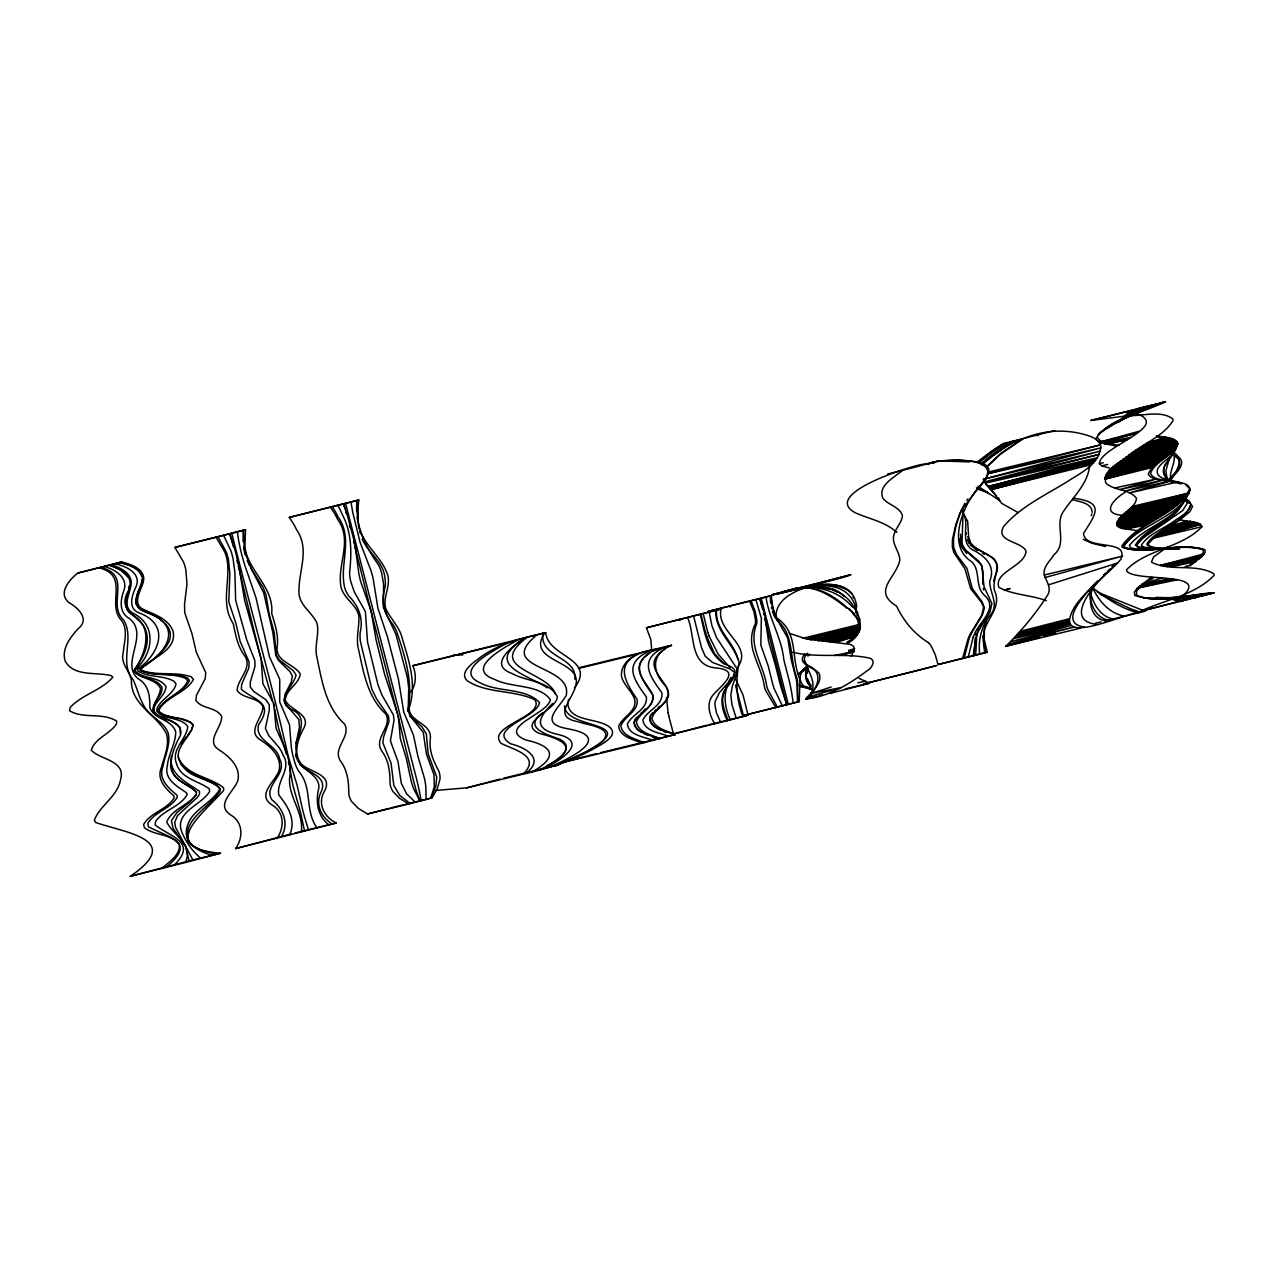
<?xml version="1.0" encoding="UTF-8"?>
<svg xmlns="http://www.w3.org/2000/svg" width="1278" height="1278" viewBox="0 0 1278 1278"><rect width="100%" height="100%" fill="white"/><g stroke="black" fill="none" stroke-linecap="round" stroke-linejoin="round"><path stroke-width="1.5" d="M928.483 642.578A28.212 24.25 85.5 0 1 931.199 646.093L935.256 654.671L938.004 664.576L974.044 655.582L975.258 637.77M960.497 534.252L961.152 542.815L963.564 548.246L978.613 561.106L981.823 565.787L984.06 586.826L991.872 603.488L990.13 611.667L977.814 632.099A32.333 19.01 -88.5 0 0 976.264 636.204L973.149 655.854M245.488 529.667L174.878 547.399L183.521 562.064A38.292 30.097 76.3 0 1 185.869 570.02L186.987 583.982L184.559 604.238L184.735 612.769L191.94 633.537L196.285 652.179L205.726 672.595L205.215 678.682L196.461 695.328L195.869 700.456C201.94 709.178 216.254 706.83 221.637 716.351C222.228 727.757 204.608 741.384 219.528 750.186C229.545 756.592 240.504 766.896 237.996 780.011C234.449 791.609 214.416 804.693 231.078 815.188C243.283 822.489 243.203 837.937 235.615 848.592L336.29 822.984C324.436 817.345 317.136 803.782 324.292 791.529C333.893 774.324 310.171 772.535 301.432 764.164C292.934 753.828 297.678 739.483 303.333 729.003C312.215 714.114 290.298 710.68 285.313 700.44C285.473 689.449 299.116 684.497 300.266 673.873C294.052 663.665 274.882 661.796 277.214 646.285C278.7 634.894 274.866 624.127 271.719 613.392C273.764 589.797 253.843 575.228 246.686 554.86A38.292 30.097 76.3 0 1 244.945 546.744L245.488 529.667L243.219 530.322L243.076 541.568M426.149 799.469L425.75 786.018A52.047 40.896 76.3 0 0 424.168 777.328L417.906 756.32L413.385 734.866L403.752 712.15L398.48 679.385L387.458 636.827L377.921 608.248L373.096 578.311A106.441 83.645 76.3 0 0 370.844 570.244L360.077 542.351L352.84 512.734A199.576 156.827 76.3 0 1 351.051 502.046L358.783 499.97L358.255 505.673A64.172 50.433 76.3 0 0 358.271 514.076C354.98 540.067 380.301 552.911 387.538 574.477C391.148 586.059 382.346 597.369 385.844 608.823C390.685 619.079 399.742 627.115 402.282 638.553C408.992 661.093 417.107 684.688 409.104 708.028C409.232 722.326 431.964 723.013 430.351 738.38C428.721 750.074 433.21 760.825 438.721 770.842A14.969 11.758 76.3 0 1 439.951 779.324L437.364 788.51L432.012 797.871L408.816 803.958L367.553 813.99L358.415 808.431L351.754 801.657A14.969 11.758 76.3 0 1 348.766 793.638C348.798 782.216 347.616 770.618 340.571 761.129C331.833 748.381 351.386 736.783 344.661 724.131C325.778 706.878 321.928 681.094 316.928 657.307C314.053 646.013 319.532 634.607 317.024 623.376C312.471 612.705 300.442 606.299 299.036 593.982C297.646 572.384 310.73 549.907 296.448 529.491A64.172 50.433 76.3 0 0 292.438 522.143L289.259 517.414L358.783 499.97M1092.163 512.494C1092.003 503.069 1079.622 501.711 1072.593 499.714M171.444 755.713C168.121 774.452 187.179 782.567 199.464 791.258L199.544 794.037L197.627 797.121L177.498 815.636L174.751 822.265L175.597 827.473L193.154 860.413L220.471 853.257C156.763 847.57 203.042 813.958 223.714 790.267L223.554 787.743C209.672 776.385 185.614 775.874 178.153 756.768M651.748 650.582L650.821 639.559L646.428 627.786L721 609.031C715.968 632.386 753.221 644.767 737.965 666.637M1073.36 498.18C1105.39 502.126 1095.981 513.804 1083.552 533.341C1084.543 551.409 1129.752 538.022 1120.854 559.333C1106.444 575.819 1087.546 588.184 1074.91 606.379C1048.088 651.988 1130.072 610.197 1144.96 611.219L1097.291 592.065M564.525 705.919C565.419 729.962 641.46 720.568 589.158 750.026C585.324 753.205 531.057 776.209 568.422 760.218C580.164 754.739 592.401 749.659 602.465 741.304C615.293 727.326 586.874 725.137 578.279 721.75C544.588 715.76 586.474 691.206 573.902 673.634C564.285 659.576 528.469 656.956 544.763 632.977L542.958 633.345C539.172 657.723 577.56 656.588 574.796 679.193M810.939 696.27L811.083 694.833M789.213 633.249L806.706 639.048L850.365 644.384L853.512 646.349L854.503 648.793L851.228 656.333M243.523 530.194L244.21 546.984A57.238 44.97 76.3 0 0 246.063 555.083L250.983 568.039L263.715 592.896L272.917 632.929L275.744 655.071L278.444 660.327L289.994 671.637L292.374 675.982L291.4 681.749L284.914 694.529L284.211 700.775L286.751 705.536L298.908 719.578L299.435 727.374L296.129 742.949A32.972 25.911 76.3 0 0 296.161 751.592C294.339 769.356 318.957 771.497 318.989 787.344C315.378 800.827 317.024 816.019 329.021 824.933M805.188 661.109C807.568 671.701 816.786 681.27 811.258 693.379M807.169 673.538L808.143 668.937M744.052 715.44L799.197 701.59L799.932 681.637A35.848 28.18 76.3 0 0 799.261 677.548C790.778 656.381 798.59 633.297 777.216 618.232A21.231 16.678 76.3 0 1 775.123 614.654L772.583 606.986L771.321 595.644L708.427 611.347L709.05 612.657M983.82 632.961L983.309 641.173L984.667 652.834L974.044 655.582M141.97 579.557C141.251 587.912 135.164 595.165 135.835 603.679C140.628 613.152 153.52 613.184 160.948 619.942C185.39 637.962 156.363 657.563 140.899 668.234L140.356 670.263C154.926 676.829 172.434 671.893 187.403 677.851L189.527 680.471C182.898 694.082 163.584 697.149 157.625 711.191M1188.971 490.193C1175.664 516.568 1138.171 521.807 1123.65 546.808L1124.161 547.879C1149.801 555.371 1178.811 541.281 1203.94 549.939M984.427 628.568L984.252 639.479L987.207 652.131L984.667 652.834M567.783 702.373C568.055 722.006 597.002 717.581 609.175 726.783C620.549 735.617 600.117 745.058 593.503 748.892C571.474 761.049 547.559 768.701 523.101 774.133L466.853 787.807L434.935 790.523M173.457 717.453L163.6 715.105L159.798 713.332L158.232 711.031C165.485 696.542 185.645 693.539 193.457 679.449L191.237 676.845C175.166 671.078 156.811 676.461 141.155 670.055L141.81 667.995C152.769 657.371 177.402 650.135 173.009 631.124C168.392 618.792 154.83 614.638 143.935 609.638C131.299 604.35 140.947 590.771 143.264 582.001C146.587 569.333 131.139 564.317 121.698 561.953L78.006 573.007C69.092 579.493 56.919 594.334 69.891 603.2C78.916 608.504 89.764 619.542 78.134 628.712C70.338 637.371 61.28 648.745 65.21 661.173C74.156 677.084 96.201 671.701 111.282 675.679L112.847 677.164C101.457 690.424 82.255 694.465 70.242 707.373L69.475 710.712C83.533 719.306 103.039 712.054 116.793 721.271L116.41 724.051C109.748 734.259 94.891 738.157 91.249 750.202C100.435 760.043 126.378 760.33 120.499 779.852C117.48 796.593 99.988 805.3 94.348 820.125L95.658 822.473C125.883 833.08 184.431 839.326 130.356 876.277L185.406 862.49C193.825 843.847 172.913 835.317 166.715 821.93C172.051 809.15 187.722 805.587 195.933 795.076L196.604 792.104C187.578 783.59 170.933 779.931 170.549 764.579M1186.847 496.311C1178.156 519.507 1147.788 525.194 1135.391 545.083L1138.203 547.415L1144.848 548.518L1179.402 548.677M128.727 588.679L129.27 585.675M180.134 733.093L180.294 728.284C174.447 718.987 160.693 720.409 153.951 712.15L153.536 709.354C155.485 700.663 165.309 695.695 166.028 686.637C159.558 676.254 143.983 679.449 135.564 671.525L135.436 669.672C153.488 653.473 157.386 624.255 132.113 612.737C122.209 606.091 129.765 594.142 131.011 585.212C133.104 573.518 120.372 567.576 111.202 564.7L78.006 573.007M968.213 657.148L973.165 637.067M964.171 658.17L969.267 638.057M962.526 658.601L968.229 638.329A32.477 14.266 -79.2 0 1 970.13 634.255L981.808 615.149L983.645 606.97L981.408 602.273L970.737 588.775L964.922 568.87L953.819 552.447L952.318 546.585L952.461 539.38L955.848 524.411L961.471 510.289L985.578 478.531L988.293 473.579L988.852 468.994L985.737 464.968L975.801 461.662L960.097 460.352L938.691 460.895L969.794 461.901M1174.099 450.319C1172.709 459.265 1159.434 465.831 1164.466 475.48M993.629 581.107L994.428 578.087M1137.148 544.652C1147.932 527.159 1173.875 522.702 1182.342 503.181M296.065 742.917C300.362 731.703 307.231 716.223 291.975 709.817C273.748 700.807 293.764 686.653 296.049 674.976L293.317 670.71L279.339 660.039L276.24 654.895L274.211 632.53L269.147 614.079L266.032 594.973L263.012 587.273L250.76 568.055M1169.258 458.722L1165.84 470.943L1167.102 478.946M127.96 591.778C117.608 609.542 136.586 614.974 144.318 626.987C151.97 642.051 143.264 657.691 134.525 669.912L134.765 671.733C142.193 679.529 156.635 677.612 162.114 687.66C162.53 696.861 150.644 702.9 153.328 712.309M975.865 635.022L976.232 633.68M1179.115 519.763L1196.703 522.622L1200.569 524.411L1201.991 526.664C1182.246 547.847 1146.749 548.997 1126.477 569.844L1126.701 571.058C1135.791 582.72 1213.685 570.643 1180.856 597.577M984.827 626.843L985.29 625.134M289.403 835.317C296.512 820.556 288.173 806.45 278.939 795.22C275.633 781.673 292.183 769.036 283.093 755.01A32.972 25.911 76.3 0 0 278.987 747.454L268.652 735.441L265.393 728.364L269.307 710.105L269.259 704.689L265.68 699.577L253.875 691.59L250.28 687.021L250.28 682.053L254.977 666.477L254.849 660.55L246.718 639.799L235.647 600.261L234.896 572.256L233.011 558.502A57.238 44.97 76.3 0 0 230.775 550.514L223.666 535.45L174.878 547.399M994.859 576.554C1005.93 555.131 977.958 554.62 969.539 541.952M1089.751 464.505C1088.409 483.388 1073.76 496.104 1063.823 510.88C1053.679 524.284 1068.248 542.719 1053.935 554.796C1049.877 561.234 1041.889 567.847 1044.589 576.298C1047.241 582.065 1051.522 588.567 1047.72 594.941C1035.915 613.504 1021.505 630.901 1005.786 646.301L1080.166 628.217M859.263 626.811L860.046 619.654L857.203 612.977M568.167 700.871L568.71 699.306M807.808 653.218C803.91 656.013 802.664 662.052 807.041 664.991C804.197 673.554 807.073 683.331 812.6 690.2M985.849 623.472L986.456 621.843M1091.204 515.609L1091.795 514.012M724.866 689.561C719.37 699.625 722.565 711.095 727.374 720.664L748.061 715.185L743.029 695.04L735.84 679.545M978.916 628.425L978.197 630.246A31.007 20.368 84.6 0 0 976.839 634.735L975.689 655.151M1093.696 586.075C1086.939 599.015 1090.246 621.619 1108.665 620.836M280.825 837.521C289.691 824.054 283.46 808.798 271.767 799.661C262.869 785.571 288.301 774.308 279.578 758.844C277.214 744.387 253.635 740.313 258.811 724.322C274.227 702.165 254.945 700.743 241.334 689.321L241.686 684.241L248.827 668.043L249.082 662.02L240.168 641.46L235.775 622.817L228.81 602.002L229.848 573.534L228.427 559.652A44.107 34.666 76.3 0 0 226.11 551.681L218.091 536.856M1167.421 460.655L1168.124 459.042M730.297 679.912C722.485 692.229 724.434 707.245 730.297 719.849M1166.67 462.269C1161.063 469.585 1164.194 478.978 1172.996 481.63M730.952 677.484L728.891 681.525M725.616 687.82L727.262 684.545M979.699 626.651L981.392 623.233M807.616 669.049C803.83 674.72 805.459 682.66 811.211 686.318M971.008 633.872L982.383 614.974L984.411 608.024L982.207 602.034L972.238 588.359L966.951 568.327L956.647 554.716L953.676 547.575L953.468 539.108L955.736 527.031L959.81 513.405L964.858 503.26M1094.415 584.461L1095.23 582.832M276.863 838.56C284.467 827.904 284.547 812.457 272.326 805.156C255.664 794.66 275.713 781.577 279.243 769.979C281.767 756.88 270.808 746.56 260.792 740.154C245.871 731.351 263.492 717.725 262.885 706.319C257.517 696.798 243.187 699.146 237.117 690.424C237.66 678.426 253.555 667.499 244.114 654.975C237.341 645.694 235.567 634.399 233.203 623.504C220.104 603.727 230.615 581.346 227.117 559.988A38.292 30.097 76.3 0 0 224.768 552.032L216.142 537.367M574.381 687.963C596.986 658.553 548.198 657.611 545.674 632.626L412.874 665.694C416.388 674.161 416.452 684.257 410.845 691.893M1170.408 480.8C1175.872 472.62 1186.128 458.051 1172.341 452.061M1190.09 565.914L1202.886 555.515L1205.17 552.24L1204.994 549.748C1178.572 541.217 1148.331 555.994 1122.116 547.128L1121.78 545.978C1137.66 524.044 1167.293 515.961 1186.319 496.583C1202.518 474.873 1154.306 486.662 1148.283 474.154C1153.667 460.623 1172.613 457.236 1177.949 443.594C1174.194 436.277 1163.379 437.555 1156.414 435.766M804.964 653.937C795.315 664.288 814.565 667.212 819.246 673.554C822.76 683.794 811.099 691.638 805.811 699.05L808.447 698.363C817.505 687.324 824.693 672.132 807.041 664.991M1119.592 421.772C1129.432 406.18 1149.817 407.41 1165.36 401.723C1142.676 413.05 1111.301 417.171 1095.917 438.434L1096.428 439.967M196.109 794.932L190.246 801.514L176.668 812.808L171.412 820.684L173.041 828.144L185.022 845.669M180.997 743.828L186.556 736.575M552.687 703.507C537.271 718.012 533.853 729.179 557.927 734.435C591.746 742.374 555.914 763.477 541.728 769.244M966.807 500.385L967.909 498.883M1179.786 506.775C1165.919 523.006 1142.708 528.757 1129.401 545.402L1130.663 547.847L1136.797 549.189L1177.054 548.006M523.101 774.133C541.856 755.937 513.548 749.755 501.12 743.365C485.672 726.271 545.786 716.367 534.811 699.721C513.548 689.705 487.445 693.842 467.317 680.854C459.169 673.394 471.071 664.145 476.966 659.943C496.727 643.856 521.472 638.377 545.674 632.626M1098.058 434.616C1115.55 417.874 1140.759 412.171 1162.437 402.538M173.696 865.557C198.106 841.994 170.757 837.266 155.149 824.965L155.644 821.387C163.648 809.789 180.342 806.961 187.115 794.581L186.428 792.743C177.163 786.289 163.616 779.181 167.386 765.458C168.472 753.876 175.757 743.604 175.709 731.927C172.21 719.274 154.015 719.722 149.83 707.517C150.021 696.542 148.839 684.816 138.072 678.698C119.892 663.522 149.51 635.198 129.669 618.744C118.63 612.593 120.324 599.989 124.078 589.957C128.088 577.241 114.7 569.285 104.317 566.537M643.505 658.505C631.572 670.71 647.115 683.075 652.227 694.05M187.467 735.457L191.492 730.121L192.946 724.961L190.853 722.453L181.156 719.051M986.664 466.598L1001.297 452.939L1022.512 438.977C1043.104 430.079 1065.469 428.705 1086.747 435.159C1092.418 436.964 1099.655 439.696 1100.837 446.341C1099.655 464.457 1079.702 473.451 1066.363 482.205C1044.653 495.592 1020.291 506.839 1003.549 526.632C995.338 541.249 1019.572 541.185 1025.451 549.939A9.873 6.007 -27.5 0 1 1025.339 554.38C1020.898 567.081 993.645 573.071 998.917 587.385C1013.454 595.213 1030.931 594.845 1046.299 600.692M978.692 487.701C1010.834 456.262 948.739 458.067 931.806 462.572L934.537 462.668M987.559 466.422L999.715 454.792L1022.512 438.977M978.437 487.669C963.069 504.89 946.055 545.962 971.695 561.713C981.169 570.899 974.331 586.858 984.891 595.756C998.326 608.168 980.178 621.443 975.002 632.85A33.132 16.902 -82.5 0 0 973.197 637.099M1168.939 479.761C1172.996 474.026 1181.83 468.355 1179.243 460.352M637.738 716.654C630.565 721.75 635.374 729.946 642.019 732.406M653.282 712.581C644.224 719.482 654.224 727.917 661.413 730.377M1115.295 563.534L1111.812 567.256M1136.909 530.53L1122.116 528.437L1116.78 525.482C1117.036 513.532 1135.215 510.146 1136.493 498.34C1129.448 488.675 1114.384 491.056 1105.853 483.068C1101.62 469.793 1121.094 462.444 1129.033 455C1143.459 443.594 1163.06 436.501 1173.076 420.606L1172.9 418.944C1160.967 410.078 1143.475 415.941 1129.576 415.685M807.92 656.061L809.709 654.16M643.84 710.536L645.39 708.907M542.351 713.076C522.862 727.358 546.249 734.546 558.454 738.668C580.707 748.157 549.524 765.506 539.492 769.899M1097.61 580.931C1089.16 590.452 1055.181 622.801 1084.479 627.083M807.44 666.189C796.577 672.5 797.967 687.676 811.322 689.066M525.418 773.525C545.498 759.1 526.392 747.646 510.721 743.844C485.848 728.716 537.75 717.821 539.476 702.453C525.082 687.532 498.755 692.612 480.528 683.027C451.214 670.071 497.461 649.208 507.685 642.594M1120.55 420.254L1134.257 409.871M657.803 708.06L659.4 706.462M1169.162 479.697C1175.888 474.234 1189.722 460.911 1175.377 455.575M1110.534 568.966C1099.288 579.557 1060.9 619.383 1095.709 624.239M654.687 711.111L656.221 709.594M640.677 713.667L642.259 712.134M165.836 867.586C196.732 841.835 171.364 838.719 148.296 826.738L147.833 823.415C154.638 811.626 170.709 808.894 177.307 797.057L176.939 795.14C168.472 788.031 158.057 779.101 162.881 766.592C164.926 755.745 170.469 745.01 168.361 733.764C164.798 722.326 152.05 718.012 145.644 708.571C139.685 699.913 137.545 689.401 133.232 679.928C118.423 662.244 134.989 638.505 123.742 620.245C106.346 604.27 132.912 575.068 100.722 567.448M797.855 674.353L805.028 668.202M536.632 635.118C494.81 669.72 573.135 664.288 566.186 695.583C557.08 710.217 538.533 723.779 568.295 728.859C615.772 737.486 567.192 759.547 548.805 767.455M644.895 656.988L649.943 652.627M661.988 651.445C641.045 666.605 668.027 679.64 668.602 695.248C666.301 705.2 654.112 709.082 651.908 718.795C654.879 728.524 667.068 730.856 675.327 734.483L657.563 739.147M1107.818 571.154L1109.863 569.189M1103.569 575.148L1105.71 573.135M981.903 464.936C993.709 454.776 1006.713 444.936 1021.186 439.312M526.68 637.61C486.055 668.682 544.987 670.487 555.147 693.011A5.735 3.275 80.9 0 1 555.435 694.305M980.977 463.626C992.079 454.76 1003.661 444.968 1017.16 440.319M982.942 458.546L1002.751 443.786L1054.733 430.526M984.06 458.307L986.328 456.342M799.325 673.937L807.568 667.515M1100.566 432.491L1119.704 420.574L1163.14 402.298M979.012 462.572C989.571 454.361 1000.355 445.016 1013.294 441.229L990.769 456.805M161.939 868.609C168.616 861.851 180.709 855.206 179.319 844.279C170.917 833.671 154.734 835.732 144.446 827.761L143.599 824.518C150.516 812.409 166.987 809.757 174.143 797.887L173.92 795.938C165.565 788.638 156.028 779.101 161.603 766.928C164.303 756.304 169.607 745.346 166.603 734.227C157.37 714.69 130.803 705.232 131.41 680.407C129.701 670.63 120.1 663.362 123.279 652.451C124.094 642.003 128.231 630.262 121.761 620.773C105.611 604.318 130.372 575.787 99.221 567.847M1109.496 468.067L1101.828 465.863L1099.415 463.674C1099.479 446.869 1171.99 426.66 1136.605 413.593M1116.828 422.507L1124.784 416.724L1140.232 408.353M978.085 461.294C987.479 454.457 996.664 445.862 1007.943 442.571M798.191 674.209L807.392 667.547M663.681 649.991L665.503 648.553M994.38 454.505L1009.684 443.562M988.789 454.313L1004.061 443.466L1002.751 443.786M1125.263 492.286C1113.889 498.692 1099.959 514.06 1122.771 515.29M846.803 642.243C857.298 636.939 863.465 622.785 853.177 614.047C865.717 622.242 859.343 638.105 847.442 643.122M939.681 460.655L902.396 470.432C894.584 477.285 877.203 485.752 882.954 498.356C888.402 505.225 899.776 506.711 902.492 515.705C901.565 524.603 892.028 530.993 893.562 540.562C894.712 547.399 899.648 553.134 899.824 560.195C896.166 578.039 871.756 590.724 896.549 606.123C903.897 621.284 913.85 633.616 928.435 642.626M1187.725 566.505L1200.761 556.042L1203.205 552.719L1203.237 550.179M1107.563 427.683L1123.506 418.305L1155.775 404.279M1151.206 577.289L1137.292 588.152L1134.385 592.113L1134.8 595.484C1159.881 603.999 1188.316 595.244 1214.068 592.8C1188.796 593.727 1160.057 604.909 1136.126 595.069M1152.484 577.448L1137.899 589.366L1136.493 591.554L1136.637 594.989M655.965 649.4C641.923 650.774 620.006 658.825 621.507 676.461C623.664 685.008 631.38 690.599 634.463 698.715C638.01 711.175 622.466 716.431 618.68 726.351C619.862 737.039 633.84 739.467 642.019 743.221L659.783 738.556C651.604 734.802 637.626 732.39 636.444 721.687C640.214 711.926 654.448 707.117 653.026 695.216C640.725 678.059 628.84 661.876 655.965 649.4L651.684 650.374M638.361 653.873C613.983 665.055 626.795 683.97 637.035 699.29C639.032 711.287 624.591 716.047 620.9 725.76C622.082 736.463 636.061 738.876 644.24 742.63M651.876 651.205L671.509 645.326C650.31 653.697 652.02 672.611 666.046 686.35M667.42 647.131L669.448 645.725L579.11 667.691M1167.948 546.473L1153.555 557L1151.43 562.128C1170.233 572.161 1195.457 562.911 1213.876 573.758L1214.052 575.372C1195.265 594.957 1165.216 599.829 1141.078 610.98M1117.068 422.491L1147.58 406.372M1115.742 422.81L1146.893 406.612M532.511 771.736C559.237 756.48 552.463 745.761 525.785 740.01C495.88 727.757 548.086 714.003 550.403 699.721C538.981 683.81 511.551 688.267 494.666 679.401C463.243 668.554 506.551 646.428 517.638 640.102M1150.807 579.829L1153.219 578.215M1184.53 567.288L1186.942 565.691M1116.7 422.603L1149.801 405.797M649.304 651.157C622.178 663.617 634.064 679.8 646.364 696.957C647.77 709.785 631.859 713.971 627.37 724.131C628.792 735.425 644.416 736.831 653.09 740.425M664.848 647.083C637.722 659.544 649.607 675.727 661.908 692.884C663.314 705.712 647.403 709.897 642.914 720.057C644.352 731.336 659.959 732.741 668.634 736.352M546.728 765.81C579.222 749.1 566.346 740.234 539.3 733.46C515.785 722.437 557.16 710.105 557.32 696.638C549.141 680.807 526.28 681.653 511.983 673.426C486.487 664.608 514.427 644.431 525.769 637.962L523.964 638.329C483.388 665.183 526.312 673.969 547.415 687.852M812.776 586.666L823.192 582.081L850.701 574.749L771.784 594.813L797.791 588.711M805.811 699.05C828.975 696.59 849.183 684.209 867.427 670.535C872.475 667.867 876.692 658.889 868.161 657.835C843.32 652.754 817.345 658.314 792.648 652.211M932.78 462.332L924.921 464.249C924.313 461.662 817.217 492.988 855.685 512.973C869.551 519.06 885.35 521.823 896.852 532.367M223.666 535.45L243.219 530.322M646.428 627.786L721 609.031M1187.23 520.689L1170.392 526.312L1190.792 521.248L1166.782 528.677L1193.971 521.887L1163.268 530.993L1196.703 522.622L1159.929 533.23L1198.924 523.469L1155.456 536.393L1148.443 543.485L1148.523 544.939L1151.318 546.984L1163.236 548.981M1178.428 601.459L1141.334 611.092L1211.145 593.615M1165.408 437.124L1146.797 443.178L1168.571 437.795L1143.203 445.575L1171.399 438.562L1139.577 447.955L1173.795 439.44L1135.982 450.335L1175.712 440.447L1132.452 452.684L1177.086 441.581L1129.033 455L1177.821 442.875L1125.758 457.284L1177.885 444.345L1122.659 459.489L1177.262 445.974L1119.768 461.63L1176.048 447.763L1117.084 463.706L1174.338 449.664L1114.624 465.719L1172.214 451.661L1112.419 467.668L1169.785 453.722L1110.438 469.537L1167.133 455.847L1108.729 471.342L1164.354 458.003L1107.291 473.084L1161.526 460.16L1106.141 474.729L1158.747 462.301L1105.294 476.327L1156.111 464.393L1104.735 477.828L1154.881 465.416L1104.511 479.25L1152.628 467.413M831.179 687.037L810.603 693.603L840.764 687.676L807.424 697.213M836.818 642.227L855.94 636.188L833.4 641.955L857.25 634.703L829.821 641.684L858.353 633.249L826.083 641.396L859.231 631.779L822.249 641.077L859.886 630.31L818.351 640.693L860.318 628.824L814.437 640.23L860.509 627.322L810.54 639.703L860.461 625.805L806.706 639.048L860.174 624.239L802.951 638.265M1048.519 584.829L1117.978 562.879M1161.926 578.055L1141.909 584.11L1169.977 578.902L1139.385 586.187L1173.635 579.381L1137.292 588.152L1176.942 579.908M111.202 564.7L121.698 561.953M1045.069 577.528L1122.595 556.074L1044.222 575.02M1009.764 588.567L1004.141 590.132L1009.924 588.647M1139.065 431.293L1099.336 442.204L1097.802 441.325M808.447 698.363L817.185 696.063M185.406 862.49L193.154 860.413M839.518 655.502L853.896 651.636L834.438 655.438M848.88 651.636L854.359 650.167L848.64 651.429M844.726 654.096L853.896 651.636L848.177 652.93M996.536 495.816L987.207 485.416L983.82 479.138L1100.949 447.875L987.399 473.85M848.752 650.326L854.503 648.793M1204.291 553.789L1160.057 565.515L1202.886 555.515L1163.491 566.026L1201.991 556.441L1167.309 566.458L1199.882 558.374L1171.415 566.825L1196.064 561.489M289.259 517.414L351.051 502.046M1124.32 416.213L1090.789 420.478L1165.36 401.723M708.427 611.347L771.321 595.644M561.218 762.758L587.129 755.969M1005.786 646.301L1040.1 637.307M1043.902 636.3L1055.34 633.313M235.615 848.592L291.192 834.007M367.553 813.99L388.975 808.367M466.853 787.807L499.938 779.117M743.62 715.376L799.197 701.59M130.356 876.277L188.888 860.941M668.793 716.175L673.49 733.955L706.814 725.217M938.004 664.576L987.207 652.131M673.49 733.955L727.374 720.664M1008.39 644.176L1073.776 627.131L1011.058 641.604L1070.996 625.549L1013.837 638.601L1069.654 623.936L1015.291 636.955L1069.111 622.674L1016.777 635.198L1068.935 621.971L1018.326 633.345L1068.807 620.485L1019.94 631.38L1068.919 618.856M829.31 692.932L832.473 692.101M829.997 693.459L869.551 683.219L858.944 678.298M987.383 473.755L1100.502 444.872L987.702 472.205M856.564 605.66C850.749 567.496 794.565 592.081 771.784 594.813C796.625 591.794 831.004 573.343 852.027 593.807M850.701 574.749C829.63 583.742 774.995 586.155 775.906 617.817M818.767 695.647L822.425 694.737M1091.428 464.617L990.913 489.634L985.897 484.33L983.197 479.25M1099.415 463.674L1103.281 462.716M776.113 593.631C800.316 588.311 844.103 573.726 855.333 606.044M771.816 594.877L829.039 580.595M1101.828 465.863L1107.499 464.457M788.973 590.372L781.896 592.065C802.824 588.503 826.706 579.429 846.899 589.669M1090.789 420.478L1132.036 410.446M887.635 474.026L902.396 470.432M412.874 665.694L504.97 643.297M781.896 592.065C805.619 584.589 839.055 581.778 853.688 606.571M578.471 668.474L636.14 654.464M1182.182 600.548L1214.068 592.8M1095.39 623.281L1101.109 621.891M1104.911 620.964L1144.96 611.219M708.683 724.754L748.061 715.185M588.982 755.474L596.65 753.605M600.5 752.678L638.872 743.349M642.706 742.422L675.327 734.483M559.508 763.285L642.019 743.221M503.724 778.174L558.023 764.963M390.764 807.904L432.012 797.871M295.026 833L336.29 822.984M190.757 860.477L220.471 853.257M983.82 479.138L1100.502 451.054L984.859 481.806L1099.24 454.393L985.562 483.052L1097.243 457.796L988.118 486.535L1095.997 459.505L989.06 487.605L1094.607 461.23L990.003 488.643L1093.073 462.94L990.913 489.634L1001.776 503.42L1018.183 512.622M1201.991 526.664L1152.932 538.326L1200.569 524.411L1155.456 536.393L1179.227 520.354L1190.026 511.519L1192.582 506.328L1189.498 502.669M1132.164 506.423L1189.275 492.973L1130.263 508.277L1188.684 493.835L1128.202 510.162L1187.198 495.64L1126.078 512.063L1185.345 497.541L1123.985 513.964L1183.156 499.538L1121.988 515.849L1180.648 501.615L1120.167 517.67L1177.869 503.772L1118.617 519.443L1174.849 505.992L1117.419 521.12L1171.622 508.277L1116.668 522.702L1168.204 510.609L1116.429 524.172L1164.657 512.989L1116.78 525.482L1160.967 515.401L1117.835 526.648L1157.213 517.83L1119.64 527.622L1153.395 520.29L1122.116 528.437L1149.593 522.734L1125.167 529.124L1145.839 525.178M845.365 688.81L869.551 683.219M1106.349 444.393L1127.1 439.664L1104.959 444.073L1130.423 437.459L1101.301 443.019L1099.336 442.204L1136.477 433.258L1101.301 443.019L1116.125 446.038M1176.191 482.301L1129.56 492.909L1169.402 481.263L1180.968 483.835M792.04 589.398C812.632 582.88 832.936 594.446 847.554 608.248M667.228 646.301L671.509 645.326M793.478 589.014C813.591 583.439 832.218 596.395 847.138 608.376M1114.815 487.924L1156.478 479.01L1119.8 489.554L1162.629 480.224L1124.88 491.183L1169.402 481.263C1163.22 479.378 1153.778 480.097 1150.504 473.563C1154.769 460.799 1172.837 457.189 1176.191 444.025C1172.453 437.939 1163.667 438.498 1157.469 436.948M673.107 735.074L675.295 734.594C666.892 731.272 646.221 728.348 650.981 715.424C657.627 707.501 673.282 699.993 666.733 687.58M857.778 682.787L865.206 681.254M790.603 589.861C812.552 583.343 837.33 589.573 852.458 606.97M793.047 589.493L816.738 586.874L831.387 589.302A17.796 10.016 27.7 0 1 837.266 592.273M1211.832 593.391L1170.472 597.96L1143.618 597.944M804.293 587.497L822.121 586.698L832.761 588.934A17.796 10.847 24.9 0 1 841.228 593.855L843.624 596.107M1204.483 595.372L1157.756 598.535M786.785 704.849L783.861 695.871A153.072 120.276 76.3 0 1 779.788 682.708L775.474 665.439A131.506 103.342 76.3 0 0 774.324 661.397L768.621 641.7L764.452 613.408L759.787 598.679L760.522 601.427M1198.508 596.874L1174.418 598.2L1156.75 597.385M1195.601 597.689L1163.475 598.376M1196.288 597.465L1160.871 597.705M453.562 655.023L462.924 654.895M936.646 461.342L940.001 461.294M1188.939 599.446L1160.951 597.625M1154.353 548.709L1179.594 548.677M1163.667 548.869L1139.497 547.112M1178.763 548.885L1144.545 548.645L1138.347 547.447L1136.446 544.891L1142.772 538.23L1182.837 510.433L1187.102 503.404L1185.457 498.005M1034.988 435.335L1038.151 435.447M929.761 463.019L933.643 463.211M1154.593 548.693L1144.145 547.431L1141.334 545.275C1148.89 533.166 1164.961 528.565 1175.952 519.731C1182.022 515.945 1198.301 505.753 1186.431 499.139M1163.379 548.933L1150.504 547.176L1147.229 545.259L1146.909 543.853C1157.453 527.654 1183.907 524.012 1190.377 505.417M1124.097 411.756L1127.468 412.107M1182.965 600.964L1165.6 597.8M925.895 464.01L929.026 464.377M809.549 688.011L799.884 686.302L811.051 689.082M1125.95 616.3C1110.454 614.574 1098.617 601.235 1092.722 587.64M1118.809 445.367C1111.924 443.626 1102.019 444.648 1097.818 437.923M1110.406 620.293C1096.093 619.479 1089.607 603.839 1089.814 591.299M1114.72 619.159C1101.189 617.881 1093.457 604.494 1090.501 592.529M1156.223 597.481L1159.577 598.008M1138.906 612.897C1121.573 609.047 1106.397 598.232 1092.466 587.64M1180.744 601.539L1165.744 597.753M809.996 687.915L799.038 685.168M174.99 717.773L179.607 718.731M216.557 854.279L200.502 850.062L190.262 844.295M171.939 717.613L162.945 715.265M173.888 718.06L176.843 718.731M1105.694 546.585L1091.636 543.15L1083.233 539.284M1140.647 612.354L1130.471 608.775L1100.118 594.174M987.543 492.365L977.031 488.835M119.301 562.608C130.164 564.333 147.897 571.458 141.075 585.484C135.947 594.318 131.969 608.6 145.66 611.795C184.176 625.469 168.44 652.052 140.612 668.33L140.197 670.327C154.239 676.909 171.284 672.324 185.709 678.378L187.818 680.998C182.067 692.98 167.067 697.069 159.494 707.836L158.76 710.935C167.642 720.265 184.607 715.073 193.186 724.993C190.662 738.205 170.278 749.819 181.652 764.643C190.15 778.685 209.528 777.935 220.12 788.638L219.992 791.258C209.896 807.329 181.652 819.47 188.281 841.93M114.812 563.79C125.548 565.787 141.954 573.183 135.979 586.826C131.746 595.676 127.321 609.318 140.165 613.296C170.533 625.373 159.223 654.096 137.88 669.049L137.8 670.95C148.583 677.835 163.073 674.864 174.207 681.398L176.076 684.081C173.393 694.497 161.156 698.826 156.906 708.523L156.922 711.415C164.99 720.105 180.39 716.766 187.77 726.415C186.812 739.195 171.092 748.972 176.332 763.11C180.326 778.542 198.234 780.682 209.257 788.782L209.656 791.481C201.541 805.108 174.415 811.913 181.684 831.754C185.997 841.898 192.323 851.467 201.013 858.401M659.752 738.684C651.029 735.106 635.565 733.748 634.223 722.262C638.393 712.15 654.671 708.092 652.579 695.216M1201.639 548.949C1176.415 543.581 1149.849 553.933 1124.848 547.639L1123.857 545.466C1141.861 523.117 1179.69 517.67 1190.249 489.825M120.196 562.336C128.199 564.908 138.727 567.352 141.698 576.33M212.723 855.333C199.991 852.362 182.371 843.256 187.019 827.393C191.093 809.469 212.132 803.75 219.944 788.782L216.669 784.82L192.467 774.069L181.252 764.691M1181.99 483.531C1174.77 479.41 1154.146 481.007 1157.628 468.946C1162.581 459.84 1177.517 454.984 1176.878 443.786M108.822 565.355C119.365 567.767 134.03 575.499 129.174 588.615C125.867 597.417 122.097 609.83 132.928 615.133C154.063 627.035 145.548 654.416 134.254 670.007L134.605 671.797C141.65 679.417 155.325 678.394 160.405 688.187C160.772 697.596 145.644 710.36 159.958 716.095C169.287 719.818 187.275 725.584 178.632 738.732C173.888 748.333 169.319 759.164 172.003 770.059C175.102 781.88 189.064 784.021 196.285 792.088M987.303 492.525L976.424 487.749M652.611 737.342L655.039 738.253M109.716 565.1L120.755 570.068L127.832 576.841M1185.265 500.816L1187.534 501.695M663.554 731.367L665.79 732.326M166.22 720.057L155.325 714.514M647.994 735.441L643.872 733.444M988.948 493.675L978.005 487.509M1000.275 500.992L978.069 486.231M982.606 553.374L984.332 554.269M408.816 803.958L399.663 798.399L393.017 791.625A14.969 11.758 76.3 0 1 390.03 783.606C390.062 772.184 388.879 760.586 381.834 751.097C373.08 738.349 392.634 726.751 385.924 714.098C367.681 697.516 363.623 672.931 358.687 649.991C355.444 638.696 359.533 627.258 358.862 615.9C356.466 604.206 343.319 598.551 340.954 586.682C336.961 564.237 353.032 540.754 337.712 519.459A64.172 50.433 76.3 0 0 333.702 512.111L330.523 507.382M989.428 555.611L975.673 548.15L970.641 543.038L968.612 536.52L967.654 521.168L962.43 512.462M977.398 550.594L970.066 544.859M1186.112 485.257L1189.77 488.531M410.35 803.558L399.886 795.587L393.784 785.251L391.1 763.301L382.841 742.822L383.688 736.591L389.007 721.415L388.512 716.095L376.738 699.114L371.85 689.161L360.316 641.077A42.781 33.611 76.3 0 1 360.14 632.578C363.543 618.919 358.767 605.804 348.846 596.203A27.669 21.742 76.3 0 1 344.916 588.551C338.654 564.796 354.038 539.012 337.903 516.6A71.025 55.801 76.3 0 0 333.925 509.267L332.408 506.887M1186.799 501.903L1188.412 502.957M1174.546 455.815L1178.476 459.121M990.961 556.521C1004.061 564.556 990.626 580.036 994.859 591.49C1001.009 605.213 989.476 616.523 984.923 628.504A29.426 22.956 73.9 0 0 983.756 632.929M332.328 824.022C321.417 817.569 315.107 804.533 320.826 792.44C328.925 776.289 308.158 773.078 299.963 764.548M724.227 664.033L714.562 653.665L706.91 636.907M415.318 802.296L406.66 793.862L401.308 783.318L398.001 761.544L390.397 740.889L394.055 720.153L393.368 714.881L381.93 695.024L377.968 684.768L367.537 642.035L365.38 611.539L354.262 591.81L350.683 581.282A43.276 33.995 76.3 0 1 349.533 573.071C351.706 553.55 352.009 533.405 342.712 515.385A87.048 68.405 76.3 0 0 337.855 505.497M966.679 553.47L960.768 545.674M998.278 497.813L999.22 498.803M409.887 715.952L421.804 726.591L426.357 733.971L428.082 753.605L436.741 777.136L435.83 786.162L430.782 798.239L434.312 786.609L433.961 774.756L426.453 754.084L423.226 732.278L410.11 715.936L408.193 710.983L408.72 687.995L407.283 677.084L395.988 634.591L383.288 606.842L383.608 584.11L381.691 573.151A43.276 33.995 76.3 0 0 378.783 565.387C367.505 549.348 357.648 531.84 357.185 511.583A87.048 68.405 76.3 0 1 356.706 500.561L356.706 503.292A71.025 55.801 76.3 0 0 356.722 511.663M730.042 667.691L718.06 653.985L709.178 636.316M810.108 683.858L810.987 685.024M775.922 707.692L765.746 690.615A35.848 28.18 76.3 0 1 764.388 686.685C761.576 664.352 743.972 647.067 755.314 623.968A21.231 16.678 76.3 0 0 755.442 619.814L753.988 611.858L749.675 601.315M776.577 619.862C794.852 634.415 789.133 658.649 796.929 678.155A41.184 32.365 76.3 0 1 797.664 682.244L797.648 702.005L796.865 682.5A53.229 41.839 76.3 0 0 796.082 678.426L791.242 659.863L787.711 638.01L774.468 614.878L770.346 595.947L770.602 603.168M777.471 707.277L768.03 690.008A41.184 32.365 76.3 0 1 766.704 686.078C763.813 664.736 747.486 645.725 756.784 623.584A23.435 18.403 76.3 0 0 756.752 619.479L755.234 611.539L751.129 600.948M1165.025 476.726L1165.728 477.94M782.44 706.031L774.085 688.475A53.229 41.839 76.3 0 1 772.823 684.529L768.19 665.918L760.825 645.071L761.353 618.312L755.921 599.733M1172.932 451.981C1177.613 461.342 1168.268 470.927 1170.808 480.736M968.389 542.255L969.043 543.438M808.702 681.478L809.357 682.692M962.813 512.43C970.417 523.629 959.602 540.067 971.456 549.284C984.076 555.147 996.153 565.435 989.811 580.867C989.156 592.657 1000.195 604.909 989.843 615.565C981.392 626.555 977.974 640.454 979.731 654.128M714.753 723.923C709.386 715.009 705.552 702.724 713.811 694.114C723.668 683.57 741.432 670.103 715.169 667.867C689.161 664.911 695.376 635.47 687.692 617.769M317.136 828.048C304.499 811.115 312.791 787.488 298.844 771.465A34.506 27.11 76.3 0 1 295.058 763.333L292.838 755.426A75.354 59.219 76.3 0 1 291.304 747.007L289.499 724.69L279.722 701.957L279.738 679.289L269.466 656.716L255.967 597.657L247.948 574.381A178.409 140.197 76.3 0 1 243.651 561.441L242.149 556.106A144.526 113.582 76.3 0 1 238.139 537.287L237.357 531.856M720.712 722.405L716.415 712.725L714.929 704.929A13.85 10.48 77.4 0 1 715.281 701.159L719.386 692.692L733.013 677.068L734.515 672.372L730.058 669.017L712.517 662.451L705.168 656.189L701.446 647.483L693.65 616.252M249.482 565.563L247.213 560.451M362.201 539.012C368.24 552.959 383.656 561.793 384.966 578.055A27.669 21.742 76.3 0 1 385.205 586.666C381.132 599.861 383.112 613.696 392.697 624.047A42.781 33.611 76.3 0 1 396.611 631.556C405.493 657.1 413.513 684.002 407.794 711.047M728.077 720.425C724.61 711.351 720.025 700.807 724.562 691.318C728.46 683.49 743.604 670.934 728.556 665.694C708.044 657.387 704.913 633.377 700.312 614.494M229.529 533.9L231.43 539.044A144.526 113.582 76.3 0 1 236.941 557.464M773.286 613.791L772.391 611.267M968.964 540.706L967.781 536.712M736.256 718.332L731.911 704.434L730.84 695.088L732.342 686.078L736.767 673.778L736.719 668.266L716.511 637.514L711.926 625.757L709.21 612.178M967.398 539.715L967.845 541.009M807.744 679.017L808.175 680.263M707.756 632.37L703.235 613.68M308.557 830.253L303.876 814.581A161.188 126.666 76.3 0 1 301.864 806.354L297.039 785.043L288.333 756.544A297.758 233.986 76.3 0 1 286.368 748.253C269.818 676.254 249.689 605.053 231.781 533.261M705.584 632.945L701.015 614.271M272.549 700.679C259.706 656.157 249.21 610.788 238.235 565.659M742.917 716.591C736.24 699.322 735.409 680.743 739.147 662.819C734.467 644.144 714.642 631.508 715.872 610.421M185.997 848.257L189.24 861.452M229.832 533.773L233.475 546.92M786.417 703.555L766.145 624.031M345.156 509.107L343.51 504.011A199.576 156.827 76.3 0 1 347.057 514.251L354.885 543.709L358.798 573.407A106.441 83.645 76.3 0 0 360.668 581.57L370.812 610.069L397.41 713.763M359.629 531.089L360.38 533.805M983.309 588.487L983.709 589.941M679.752 619.063L680.12 620.437M345.875 511.711L346.594 514.315M735.473 685.168L743.62 716.351M985.562 652.563L982.846 635.757M760.889 602.801L761.976 606.89M349.453 525.066L350.156 527.75M762.327 608.248L762.662 609.59M763.685 613.552L764.004 614.862M960.034 543.118L960.353 544.412M236.925 560.275L237.58 562.975M273.364 703.571L273.971 706.079M761.225 598.296L788.334 704.434M353.575 541.265L354.198 543.837M288.445 762.295L289.052 764.867M764.931 618.664L765.841 622.674M398.017 716.191L413.369 780.107A206.461 162.242 76.3 0 0 416.468 791.226L419.951 801.082L413.864 789.133A52.047 40.896 76.3 0 1 411.101 780.762L406.532 759.308L400.254 738.301L398.416 716.127L384.646 674.449L376.067 639.799L371.387 612.657L354.773 546.313M236.925 557.464L238.155 562.879A178.409 140.197 76.3 0 1 240.583 576.314L244.689 600.612L261.111 658.921L262.901 683.714L273.748 703.523L276.064 728.22L285.154 748.62A75.354 59.219 76.3 0 1 287.838 756.736L289.675 764.755A34.506 27.11 76.3 0 1 290.25 773.717C285.681 794.501 304.26 811.258 301.288 832.202M771.353 607.306L771.656 608.647M853.113 596.666L853.4 597.912M345.587 503.42L416.628 779.26A206.461 162.242 76.3 0 1 419.232 790.507L421.181 800.715M295.825 754.579L296.432 757.359M289.595 767.263L293.077 786.082L299.036 807.105A161.188 126.666 76.3 0 1 301.193 815.284L304.595 831.291M358.415 525.593L358.974 528.341M274.53 708.699L278.476 727.533L284.818 748.652A297.758 233.986 76.3 0 1 286.336 754.116M766.017 597.082C768.941 618.6 781.433 637.259 783.718 658.937A131.506 103.342 76.3 0 0 784.644 663.042L789.101 680.263A153.072 120.276 76.3 0 1 791.849 693.778L793.303 703.188M857.011 614.351L857.266 615.645M668.074 712.725L666.509 697.389M357.153 517.207L357.505 520.002M959.794 541.76L959.538 538.933M966.184 532.718L966.344 534.156M716.559 610.197C714.929 629.926 733.684 641.62 737.837 658.921M963.149 509.714L961.983 544.013L965.833 550.786L981.216 564.541L982.91 571.154L982.67 584.11M730.073 605.676L730.137 607.13M856.548 605.66A49.842 34.202 -2.8 0 1 855.701 611.635M855.525 606.044A49.171 32.333 9.1 0 1 855.988 613.12M854.215 606.587A49.171 26.279 20.9 0 1 857.043 613.105M853.257 607.018A49.842 20.16 24.7 0 1 857.889 613.12M848.576 608.376A49.235 15.879 28.8 0 1 854.167 614.303M848.32 608.552A49.682 13.659 28.6 0 1 854.535 614.351M775.746 618.616A23.435 18.403 76.3 0 1 773.813 615.006M706.942 636.748A29.266 4.761 73.9 0 1 705.648 632.834M709.21 636.204A29.442 7.317 73.9 0 1 707.82 632.306M668.841 716.239A13.754 1.725 74.9 0 1 668.138 712.82M245.376 555.195A44.107 34.666 76.3 0 1 243.587 547.096M969.347 638.137A32.349 14.953 -81 0 1 971.072 633.968M918.738 670.247L863.8 683.89L936.502 665.582L918.738 670.247"/></g></svg>
